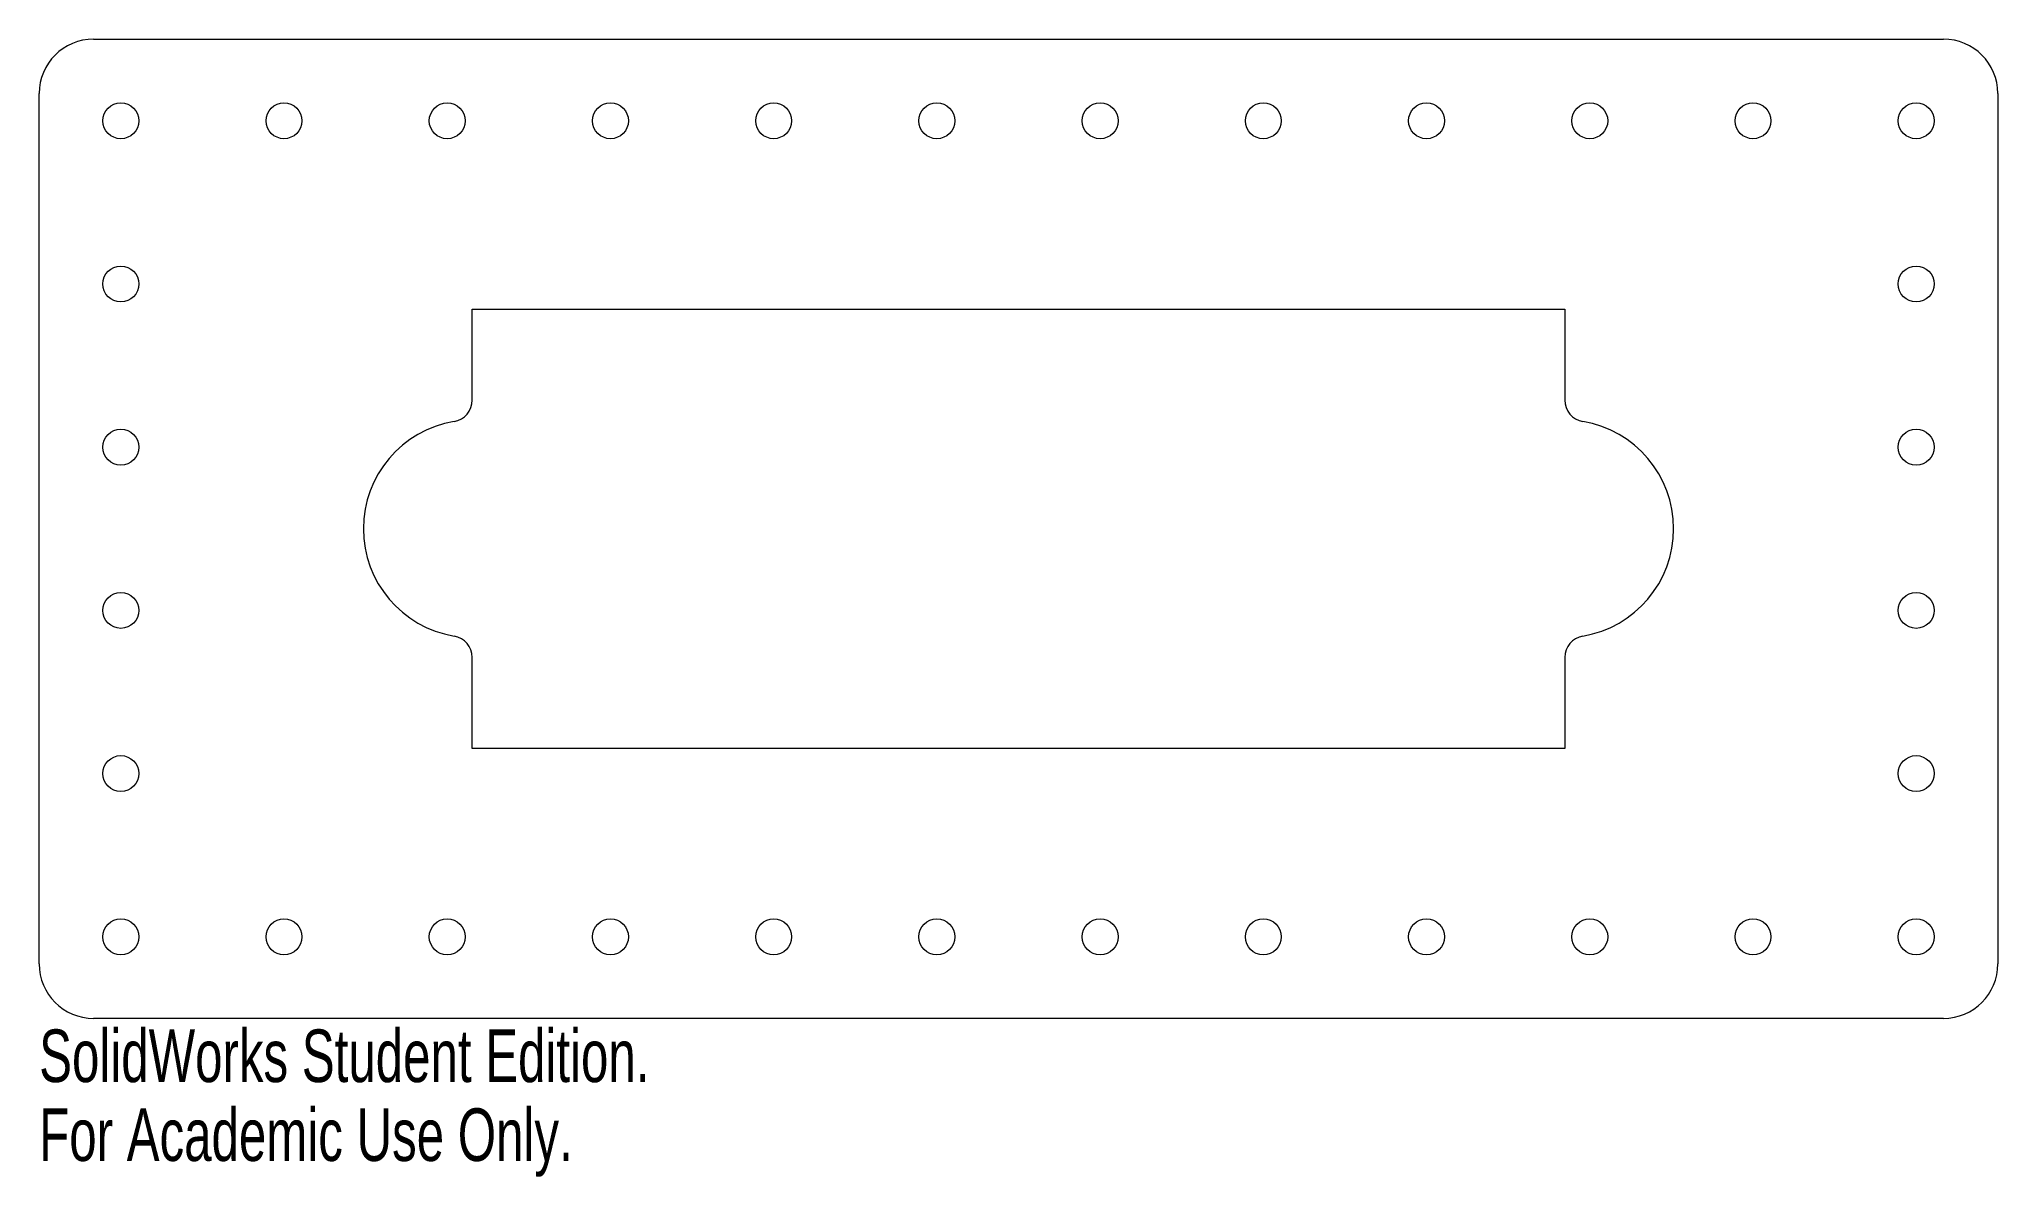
# Model space of a CAD drawing. Header units: inches. Extents: x 0 to 7.09, y -0.57 to 3.54.
import ezdxf

# ---------------------------------------------------------------- set-up
doc = ezdxf.new("R2010")
doc.units = ezdxf.units.IN
doc.header["$MEASUREMENT"] = 0
doc.styles.add('SLDTEXTSTYLE0', font='TXT', dxfattribs={"width": 0.7})

msp = doc.modelspace()

# ---------------------------------------------------------------- linework, layer by layer
at = {"color": 7, "linetype": 'Continuous', "lineweight": 15}
for p, q in [((0.1969, 3.5433), (6.8898, 3.5433)), ((0, 0.1969), (0, 3.3465)), ((7.0866, 3.3465), (7.0866, 0.1969)), ((1.5669, 2.5669), (5.5197, 2.5669)), ((1.5669, 2.2375), (1.5669, 2.5669)), ((5.5197, 2.5669), (5.5197, 2.2375)), ((1.5669, 0.9764), (1.5669, 1.3058)), ((5.5197, 1.3058), (5.5197, 0.9764)), ((5.5197, 0.9764), (1.5669, 0.9764)), ((6.8898, 0), (0.1969, 0))]:
    msp.add_line(p, q, dxfattribs=at)
for centre in [(0.2953, 3.248), (0.8858, 3.248), (1.4764, 3.248), (2.0669, 3.248), (2.6575, 3.248), (3.248, 3.248), (3.8386, 3.248), (4.4291, 3.248), (5.0197, 3.248), (5.6102, 3.248), (6.2008, 3.248), (6.7913, 3.248), (0.2953, 2.6575), (6.7913, 2.6575), (0.2953, 2.0669), (6.7913, 2.0669), (0.2953, 1.4764), (6.7913, 1.4764), (0.2953, 0.8858), (6.7913, 0.8858), (0.2953, 0.2953), (0.8858, 0.2953), (1.4764, 0.2953), (2.0669, 0.2953), (2.6575, 0.2953), (3.248, 0.2953), (3.8386, 0.2953), (4.4291, 0.2953), (5.0197, 0.2953), (5.6102, 0.2953), (6.2008, 0.2953), (6.7913, 0.2953)]:
    msp.add_circle(centre, 0.065, dxfattribs=at)
for centre, radius, start, end in [((0.1969, 3.3465), 0.1969, 90, 180), ((6.8898, 3.3465), 0.1969, 0, 90), ((1.4882, 2.2375), 0.0787, 279.59407, 0), ((5.5984, 2.2375), 0.0787, 180, 260.40593), ((1.5669, 1.7717), 0.3937, 99.59407, 260.40593), ((5.5197, 1.7717), 0.3937, 279.59407, 80.40593), ((1.4882, 1.3058), 0.0787, 0, 80.40593), ((5.5984, 1.3058), 0.0787, 99.59407, 180), ((0.1969, 0.1969), 0.1969, 180, 270), ((6.8898, 0.1969), 0.1969, 270, 0)]:
    msp.add_arc(centre, radius, start, end, dxfattribs=at)

# ---------------------------------------------------------------- texts
at = {"color": 7, "linetype": 'Continuous', "char_height": 0.1903, "attachment_point": 1, "style": 'SLDTEXTSTYLE0'}
for s, insert in [('SolidWorks Student Edition.', (0, -0.0401)), ('For Academic Use Only.', (0, -0.3256))]:
    msp.add_mtext(s, dxfattribs=dict(at, insert=insert))

doc.saveas('drawing.dxf')
